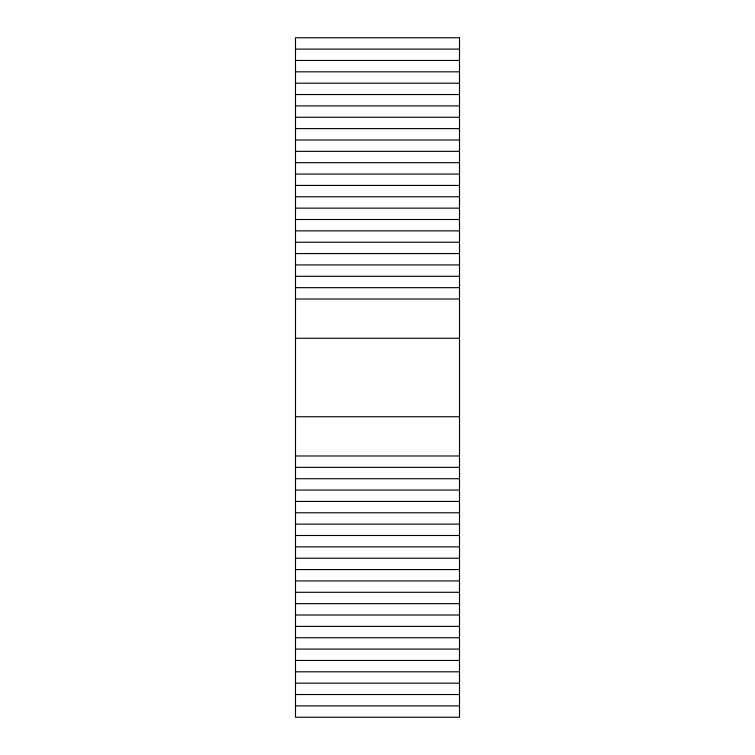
<?xml version="1.0" encoding="UTF-8"?>
<svg xmlns="http://www.w3.org/2000/svg" width="755" height="755" viewBox="0 0 755 755"><rect width="100%" height="100%" fill="white"/><g stroke="black" fill="none" stroke-linecap="round" stroke-linejoin="round"><path stroke-width="1.13" d="M295.488 49.113L459.512 49.113M295.488 60.466L459.512 60.466M295.488 71.829L459.512 71.829M295.488 83.192L459.512 83.192M295.488 94.545L459.512 94.545M295.488 105.908L459.512 105.908M295.488 117.261L459.512 117.261M295.488 128.624L459.512 128.624M295.488 139.986L459.512 139.986M295.488 151.34L459.512 151.34M295.488 162.703L459.512 162.703M295.488 174.065L459.512 174.065M295.488 185.419L459.512 185.419M295.488 196.781L459.512 196.781M295.488 208.144L459.512 208.144M295.488 219.497L459.512 219.497M295.488 230.86L459.512 230.86M295.488 242.223L459.512 242.223M295.488 253.576L459.512 253.576M295.488 264.939L459.512 264.939M295.488 276.292L459.512 276.292M295.488 287.655L459.512 287.655M295.488 299.018L459.512 299.018M295.488 338.259L459.512 338.259M295.488 416.741L459.512 416.741M295.488 455.982L459.512 455.982M295.488 467.345L459.512 467.345M295.488 478.708L459.512 478.708M295.488 490.061L459.512 490.061M295.488 501.424L459.512 501.424M295.488 512.777L459.512 512.777M295.488 524.14L459.512 524.14M295.488 535.503L459.512 535.503M295.488 546.856L459.512 546.856M295.488 558.219L459.512 558.219M295.488 569.581L459.512 569.581M295.488 580.935L459.512 580.935M295.488 592.298L459.512 592.298M295.488 603.66L459.512 603.66M295.488 615.014L459.512 615.014M295.488 626.376L459.512 626.376M295.488 637.739L459.512 637.739M295.488 649.092L459.512 649.092M295.488 660.455L459.512 660.455M295.488 671.808L459.512 671.808M295.488 683.171L459.512 683.171M295.488 694.534L459.512 694.534M295.488 705.887L459.512 705.887M459.512 37.75L295.488 37.75L295.488 717.25L459.512 717.25L459.512 37.75"/></g></svg>
